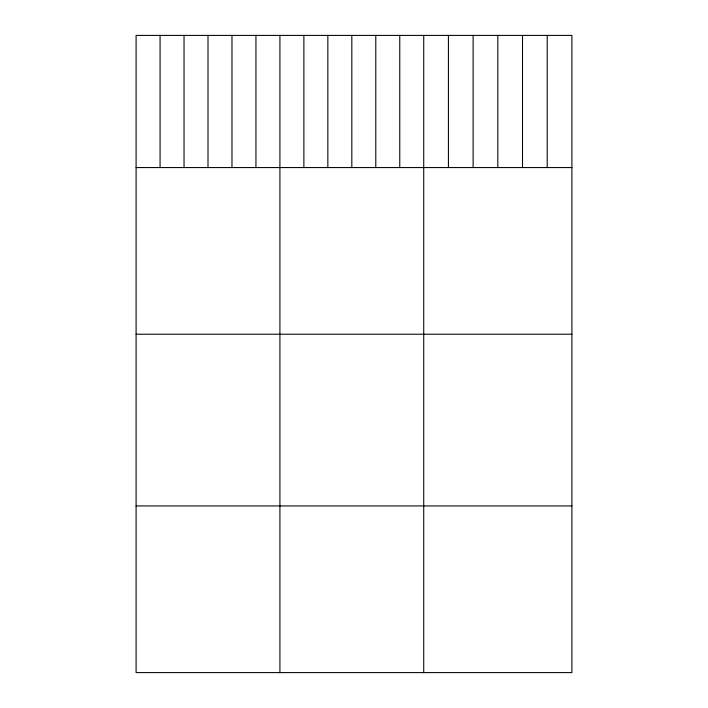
<?xml version="1.0" encoding="UTF-8"?>
<svg xmlns="http://www.w3.org/2000/svg" width="708" height="708" viewBox="0 0 708 708"><rect width="100%" height="100%" fill="white"/><g stroke="black" fill="none" stroke-linecap="round" stroke-linejoin="round"><path stroke-width="1.06" d="M571.905 167.566L571.905 672.6L136.095 672.6L136.095 35.4L571.905 35.4L571.905 167.566L136.095 167.566M136.095 334.229L571.905 334.229M136.095 505.937L571.905 505.937M547.204 35.4L547.204 167.566M522.513 35.4L522.513 167.566M497.812 35.4L497.812 167.566M473.121 35.4L473.121 167.566M448.421 35.4L448.421 167.566M423.729 35.4L423.729 672.6M399.763 35.4L399.763 167.566M375.789 35.4L375.789 167.566M351.823 35.4L351.823 167.566M327.848 35.4L327.848 167.566M303.882 35.4L303.882 167.566M279.917 35.4L279.917 672.6M255.942 35.4L255.942 167.566M231.976 35.4L231.976 167.566M208.002 35.4L208.002 167.566M184.036 35.4L184.036 167.566M160.07 35.4L160.07 167.566"/></g></svg>
